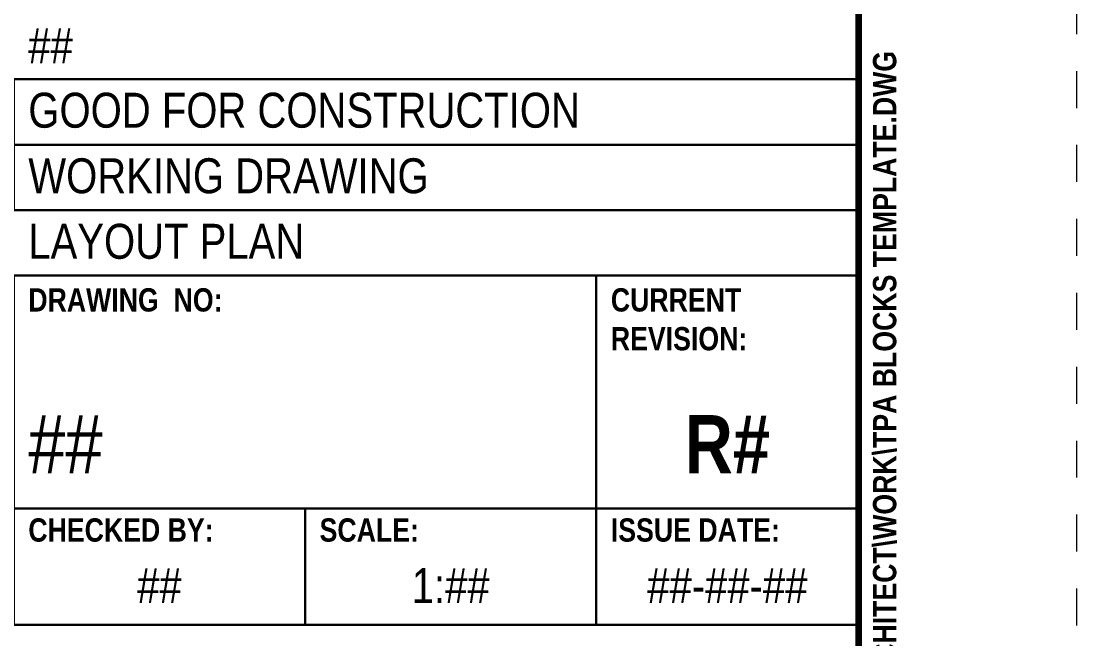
# Paper-space layout 'Symbols A0' of a CAD drawing. Header units: inches. Extents: x 0 to 46.6, y 0 to 35.5.
# Drawn here: x 43.721 to 46.575, y 2.364 to 4.035 of the extents above; entities that cross this region are included whole.
import ezdxf
from ezdxf.enums import TextEntityAlignment as Align

# ---------------------------------------------------------------- set-up
doc = ezdxf.new("R2010")
doc.units = ezdxf.units.IN
doc.linetypes.add('DASHDOT', pattern=[1, 0.5, -0.25, 0, -0.25])
doc.layers.add('G-ANNO-REFR', color=253, linetype='DASHDOT', lineweight=5, plot=False)
for name, color, linetype, lineweight in [('G-ANNO-TEXT', 3, 'Continuous', 15), ('G-ANNO-TTLB', 7, 'Continuous', 50), ('G-PAPR-MEDM', 6, 'Continuous', 30), ('G-PAPR-THCK', 4, 'Continuous', 100), ('G-PAPR-THIN', 20, 'Continuous', 5)]:
    doc.layers.add(name, color=color, linetype=linetype, lineweight=lineweight)
doc.styles.add('NOTES', font='arial.ttf', dxfattribs={"height": 2})
doc.styles.add('SUB-TITLE', font='swisscb.ttf')
doc.styles.add('SUB-TITLE-2', font='swissc.ttf')
doc.styles.add('TITLE', font='swisscb.ttf')

# ---------------------------------------------------------------- blocks, each defined once
blk = doc.blocks.new('*U170')
at = {"layer": 'G-ANNO-REFR'}
blk.add_lwpolyline([(0, 0), (1183, 0), (1183, 902), (0, 902)], close=True, dxfattribs=at)
at = {"layer": 'G-PAPR-MEDM'}
for points in [[(1168, 94), (1110, 94), (1110, 98.5), (1168, 98.5)], [(1168, 89.5), (1110, 89.5), (1110, 94), (1168, 94)], [(1092, 89.5), (1168, 89.5), (1168, 85), (1092, 85)], [(1092, 85), (1168, 85), (1168, 69), (1092, 69)], [(1150, 85), (1110, 85), (1110, 69), (1150, 69)], [(1110, 85), (1150, 85), (1150, 69), (1110, 69)], [(1110, 69), (1130, 69), (1130, 61), (1110, 61)], [(1130, 69), (1150, 69), (1150, 61), (1130, 61)], [(1150, 69), (1168, 69), (1168, 61), (1150, 61)]]:
    blk.add_lwpolyline(points, close=True, dxfattribs=at)
at = {"layer": 'G-PAPR-THCK'}
blk.add_lwpolyline([(30, 887), (1168, 887), (1168, 15), (30, 15)], close=True, dxfattribs=at)
at = {"layer": 'G-PAPR-THIN'}
for points in [[(1092, 887), (1168, 887), (1168, 15), (1092, 15)], [(1150, 85), (1168, 85), (1168, 69), (1150, 69)]]:
    blk.add_lwpolyline(points, close=True, dxfattribs=at)
at = {"layer": 'G-ANNO-TEXT'}
for tag, p, height, style in [('GENERAL_NOTES_001', (1092.696, 879.931), 2, 'NOTES'), ('GENERAL_NOTES_002', (1093, 876.562), 2, 'NOTES'), ('GENERAL_NOTES_003', (1093, 873.193), 2, 'NOTES'), ('GENERAL_NOTES_004', (1093, 869.825), 2, 'NOTES'), ('GENERAL_NOTES_005', (1093, 866.456), 2, 'NOTES'), ('GENERAL_NOTES_006', (1093, 863.087), 2, 'NOTES'), ('GENERAL_NOTES_007', (1093, 859.754), 2, 'NOTES'), ('GENERAL_NOTES_008', (1092.918, 856.385), 2, 'NOTES'), ('GENERAL_NOTES_009', (1093, 853.016), 2, 'NOTES'), ('GENERAL_NOTES_010', (1093, 849.647), 2, 'NOTES'), ('GENERAL_NOTES_011', (1093, 846.278), 2, 'NOTES'), ('GENERAL_NOTES_012', (1093, 842.91), 2, 'NOTES'), ('GENERAL_NOTES_013', (1093, 839.541), 2, 'NOTES'), ('GENERAL_NOTES_014', (1093, 836.172), 2, 'NOTES'), ('GENERAL_NOTES_015', (1093, 832.803), 2, 'NOTES'), ('GENERAL_NOTES_016', (1093, 829.434), 2, 'NOTES'), ('GENERAL_NOTES_017', (1092.883, 826.066), 2, 'NOTES'), ('GENERAL_NOTES_018', (1093, 822.697), 2, 'NOTES'), ('GENERAL_NOTES_019', (1092.965, 819.329), 2, 'NOTES'), ('GENERAL_NOTES_020', (1093, 815.961), 2, 'NOTES'), ('GENERAL_NOTES_021', (1092.884, 812.592), 2, 'NOTES'), ('GENERAL_NOTES_022', (1093, 809.223), 2, 'NOTES'), ('GENERAL_NOTES_023', (1092.895, 805.854), 2, 'NOTES'), ('GENERAL_NOTES_024', (1093, 802.485), 2, 'NOTES'), ('GENERAL_NOTES_025', (1092.868, 799.116), 2, 'NOTES'), ('GENERAL_NOTES_026', (1093, 795.748), 2, 'NOTES'), ('GENERAL_NOTES_027', (1093, 792.379), 2, 'NOTES'), ('GENERAL_NOTES_028', (1093, 789.01), 2, 'NOTES'), ('GENERAL_NOTES_029', (1093, 785.641), 2, 'NOTES'), ('GENERAL_NOTES_030', (1092.887, 782.272), 2, 'NOTES'), ('GENERAL_NOTES_031', (1093, 778.904), 2, 'NOTES'), ('GENERAL_NOTES_032', (1093, 775.535), 2, 'NOTES'), ('GENERAL_NOTES_033', (1093, 772.166), 2, 'NOTES'), ('GENERAL_NOTES_034', (1092.884, 768.797), 2, 'NOTES'), ('GENERAL_NOTES_035', (1093, 765.428), 2, 'NOTES'), ('SHEET_NOTES_001', (1092.696, 745.813), 2, 'NOTES'), ('SHEET_NOTES_002', (1092.918, 742.444), 2, 'NOTES'), ('SHEET_NOTES_003', (1092.883, 739.075), 2, 'NOTES'), ('SHEET_NOTES_004', (1092.965, 735.706), 2, 'NOTES'), ('SHEET_NOTES_005', (1092.884, 732.337), 2, 'NOTES'), ('SHEET_NOTES_006', (1092.895, 728.968), 2, 'NOTES'), ('SHEET_NOTES_007', (1092.868, 725.6), 2, 'NOTES'), ('KEY_NOTES_001', (1092.696, 522.998), 2, 'NOTES'), ('KEY_NOTES_002', (1092.918, 519.629), 2, 'NOTES'), ('STRUCTURAL_CONSULTANT_NAME', (1092.894, 168.814), 3, 'SUB-TITLE-2'), ('STRUCTURAL_CONSULTANT_ADDRESS1', (1092.894, 164.808), 2, 'SUB-TITLE-2'), ('STRUCTURAL_CONSULTANT_ADDRESS2', (1092.894, 161.426), 2, 'SUB-TITLE-2'), ('STRUCTURAL_CONSULTANT_PHONE', (1092.894, 158.093), 2, 'SUB-TITLE-2'), ('MEP_CONSULTANT_NAME', (1092.894, 147.609), 3, 'SUB-TITLE-2'), ('MEP_CONSULTANT_ADDRESS1', (1092.894, 143.595), 2, 'SUB-TITLE-2'), ('MEP_CONSULTANT_ADDRESS2', (1092.894, 140.213), 2, 'SUB-TITLE-2'), ('MEP_CONSULTANT_PHONE', (1092.894, 136.88), 2, 'SUB-TITLE-2'), ('CLIENTNAME', (1092.894, 124.463), 3, 'SUB-TITLE-2'), ('CLIENTADDRESS1', (1092.894, 120.391), 2, 'SUB-TITLE-2'), ('CLIENTADDRESS2', (1092.894, 117.009), 2, 'SUB-TITLE-2'), ('CLIENTPHONE', (1092.894, 113.676), 2, 'SUB-TITLE-2'), ('DRAWING_NO', (1111, 71.417), 4, 'SUB-TITLE-2')]:
    blk.add_attdef(tag, p, '', height=height, dxfattribs=dict(at, style=style))
at = {"layer": 'G-ANNO-TEXT', "style": 'SUB-TITLE-2'}
for tag, p in [('REV_NO14', (1095.16, 252.813)), ('REV_DATE14', (1103.973, 252.813)), ('DRAWN_BY14', (1115.398, 252.813)), ('CHECKED_BY14', (1128.156, 252.813)), ('REV_NO13', (1095.16, 248.813)), ('REV_DATE13', (1103.973, 248.813)), ('DRAWN_BY13', (1115.398, 248.813)), ('CHECKED_BY13', (1128.156, 248.813)), ('REV_NO12', (1095.16, 244.813)), ('REV_DATE12', (1103.973, 244.813)), ('DRAWN_BY12', (1115.398, 244.813)), ('CHECKED_BY12', (1128.156, 244.813)), ('REV_NO11', (1095.16, 240.813)), ('REV_DATE11', (1103.973, 240.813)), ('DRAWN_BY11', (1115.398, 240.813)), ('CHECKED_BY11', (1128.156, 240.813)), ('REV_NO10', (1095.16, 236.813)), ('REV_DATE10', (1103.973, 236.813)), ('DRAWN_BY10', (1115.398, 236.813)), ('CHECKED_BY10', (1128.156, 236.813)), ('REV_NO9', (1095.16, 232.813)), ('REV_DATE9', (1103.973, 232.813)), ('DRAWN_BY9', (1115.398, 232.813)), ('CHECKED_BY9', (1128.156, 232.813)), ('REV_NO8', (1095.16, 228.813)), ('REV_DATE8', (1103.973, 228.813)), ('DRAWN_BY8', (1115.398, 228.813)), ('CHECKED_BY8', (1128.156, 228.813)), ('REV_NO7', (1095.16, 224.813)), ('REV_DATE7', (1103.973, 224.813)), ('DRAWN_BY7', (1115.398, 224.813)), ('CHECKED_BY7', (1128.156, 224.813)), ('REV_NO6', (1095.16, 220.813)), ('REV_DATE6', (1103.973, 220.813)), ('DRAWN_BY6', (1115.398, 220.813)), ('CHECKED_BY6', (1128.156, 220.813)), ('REV_NO5', (1095.16, 216.813)), ('REV_DATE5', (1103.973, 216.813)), ('DRAWN_BY5', (1115.398, 216.813)), ('CHECKED_BY5', (1128.156, 216.813)), ('REV_NO4', (1095.16, 212.813)), ('REV_DATE4', (1103.973, 212.813)), ('DRAWN_BY4', (1115.398, 212.813)), ('CHECKED_BY4', (1128.156, 212.813)), ('REV_NO3', (1095.16, 208.813)), ('REV_DATE3', (1103.973, 208.813)), ('DRAWN_BY3', (1115.398, 208.813)), ('CHECKED_BY3', (1128.156, 208.813)), ('REV_NO2', (1095.16, 204.813)), ('REV_DATE2', (1103.973, 204.813)), ('DRAWN_BY2', (1115.398, 204.813)), ('CHECKED_BY2', (1128.156, 204.813)), ('REV_NO1', (1095.16, 200.813)), ('REV_DATE1', (1103.972, 200.813)), ('DRAWN_BY1', (1115.398, 200.813)), ('CHECKED_BY1', (1128.156, 200.813)), ('REV_NO0', (1095.16, 196.813)), ('REV_DATE0', (1103.973, 196.813)), ('DRAWN_BY0', (1115.398, 196.813)), ('CHECKED_BY0', (1128.156, 196.813))]:
    blk.add_attdef(tag, text='', height=1.6, dxfattribs=at).set_placement(p, align=Align.MIDDLE)
for tag, p in [('REV_DESCRIPTION14', (1136.142, 252.813)), ('REV_DESCRIPTION13', (1136.142, 248.813)), ('REV_DESCRIPTION12', (1136.142, 244.813)), ('REV_DESCRIPTION11', (1136.142, 240.813)), ('REV_DESCRIPTION10', (1136.142, 236.813)), ('REV_DESCRIPTION9', (1136.142, 232.813)), ('REV_DESCRIPTION8', (1136.142, 228.813)), ('REV_DESCRIPTION7', (1136.142, 224.813)), ('REV_DESCRIPTION6', (1136.142, 220.813)), ('REV_DESCRIPTION5', (1136.142, 216.813)), ('REV_DESCRIPTION4', (1136.142, 212.813)), ('REV_DESCRIPTION3', (1136.142, 208.813)), ('REV_DESCRIPTION2', (1136.142, 204.813)), ('REV_DESCRIPTION1', (1136.142, 200.813)), ('REV_DESCRIPTION0', (1136.142, 196.813))]:
    blk.add_attdef(tag, text='', height=1.6, dxfattribs=at).set_placement(p, align=Align.MIDDLE_LEFT)
for tag, p in [('PROJECT_NAME1', (1111, 110.735)), ('PROJECT_NAME2', (1111, 106.735)), ('PROJECT_CODE', (1111, 102)), ('RELEASE', (1111, 97.569)), ('STAGE', (1111, 93.063)), ('DRAWING_TITLE', (1111, 88.562))]:
    blk.add_attdef(tag, text='', height=2.4, dxfattribs=at).set_placement(p, align=Align.TOP_LEFT)
at = {"layer": 'G-ANNO-TEXT'}
for tag, height, style, p in [('CURRENT_REV', 4, 'TITLE', (1159, 71.417)), ('DRAWN_BY', 2.4, 'SUB-TITLE-2', (1101, 62.501)), ('CHECKED_BY', 2.4, 'SUB-TITLE-2', (1120, 62.501)), ('SCALE', 2.4, 'SUB-TITLE-2', (1140, 62.501)), ('ISSUE_DATE', 2.4, 'SUB-TITLE-2', (1159, 62.501))]:
    blk.add_attdef(tag, text='', height=height, dxfattribs=dict(at, style=style)).set_placement(p, align=Align.CENTER)
at = {"layer": 'G-ANNO-TEXT', "style": 'SUB-TITLE'}
blk.add_attdef('FILE_NAME', text='', height=1.6, rotation=90, dxfattribs=at).set_placement((1169, 25.928), align=Align.TOP_LEFT)
at = {"layer": 'G-PAPR-MEDM', "lineweight": 50, "char_height": 1.6, "attachment_point": 1, "style": 'TITLE'}
for s, width, insert in [('DRAWING  NO:', 14.9534, (1111, 84.136)), ('CURRENT\\PREVISION:', 14.9534, (1151, 84.136)), ('CHECKED BY:', 14.9534, (1111, 68.324)), ('SCALE:', 19, (1131, 68.324)), ('ISSUE DATE:', 14.9534, (1151, 68.324))]:
    blk.add_mtext_dynamic_manual_height_columns(s, width=width, gutter_width=8, heights=[0], dxfattribs=dict(at, insert=insert))

psp = doc.layouts.new('Symbols A0')

# ---------------------------------------------------------------- block references
at = {"layer": 'G-ANNO-TTLB'}
ref = psp.add_blockref('*U170', (0, 0), dxfattribs=dict(at, xscale=0.03937007874015748, yscale=0.03937007874015748, zscale=0.03937007874015748))
ref.add_attrib('DRAWING_TITLE', 'LAYOUT PLAN', dxfattribs={"layer": 'G-ANNO-TEXT', "height": 0.094488, "style": 'SUB-TITLE-2'}).set_placement((43.7402, 3.4867), align=Align.TOP_LEFT)
ref.add_attrib('DRAWING_NO', '##', (43.7402, 2.8117), dxfattribs={"layer": 'G-ANNO-TEXT', "height": 0.15748, "style": 'SUB-TITLE-2'})
ref.add_attrib('CURRENT_REV', 'R#', dxfattribs={"layer": 'G-ANNO-TEXT', "height": 0.15748, "style": 'TITLE'}).set_placement((45.6299, 2.8117), align=Align.CENTER)
ref.add_attrib('ISSUE_DATE', '##-##-##', dxfattribs={"layer": 'G-ANNO-TEXT', "height": 0.09449, "style": 'SUB-TITLE-2'}).set_placement((45.6299, 2.4607), align=Align.CENTER)
ref.add_attrib('SCALE', '1:##', dxfattribs={"layer": 'G-ANNO-TEXT', "height": 0.09449, "style": 'SUB-TITLE-2'}).set_placement((44.8819, 2.4607), align=Align.CENTER)
ref.add_attrib('CHECKED_BY', '##', dxfattribs={"layer": 'G-ANNO-TEXT', "height": 0.09449, "style": 'SUB-TITLE-2'}).set_placement((44.0945, 2.4607), align=Align.CENTER)
ref.add_attrib('FILE_NAME', 'D:\\WORK\\2061 CAD STANDARDS ARCHITECT\\WORK\\TPA BLOCKS TEMPLATE.DWG', dxfattribs={"layer": 'G-ANNO-TEXT', "height": 0.062992, "rotation": 90, "style": 'SUB-TITLE'}).set_placement((46.0236, 1.0208), align=Align.TOP_LEFT)
ref.add_attrib('STAGE', 'WORKING DRAWING', dxfattribs={"layer": 'G-ANNO-TEXT', "height": 0.094488, "style": 'SUB-TITLE-2'}).set_placement((43.7402, 3.6639), align=Align.TOP_LEFT)
ref.add_attrib('RELEASE', 'GOOD FOR CONSTRUCTION', dxfattribs={"layer": 'G-ANNO-TEXT', "height": 0.094488, "style": 'SUB-TITLE-2'}).set_placement((43.7402, 3.8413), align=Align.TOP_LEFT)
ref.add_attrib('PROJECT_CODE', '##', dxfattribs={"layer": 'G-ANNO-TEXT', "height": 0.09449, "style": 'SUB-TITLE-2'}).set_placement((43.7402, 4.0157), align=Align.TOP_LEFT)

doc.saveas('drawing.dxf')
